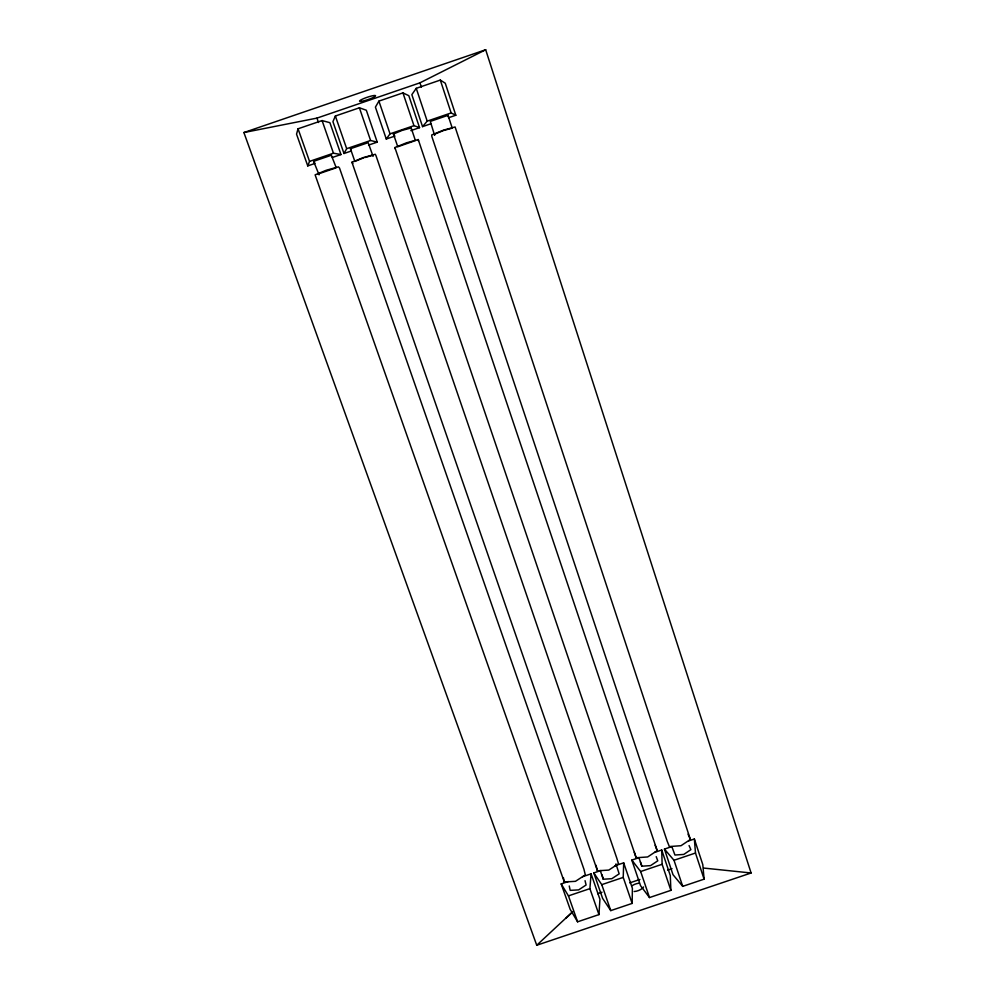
<?xml version="1.0" encoding="UTF-8"?>
<svg xmlns="http://www.w3.org/2000/svg" width="995" height="995" viewBox="0 0 995 995"><rect width="100%" height="100%" fill="white"/><g stroke="black" fill="none" stroke-linecap="round" stroke-linejoin="round"><path stroke-width="1.49" d="M600.905 870.525L593.791 872.926L602.622 898.385L610.768 910.612L632.148 903.41L632.397 888.348L623.678 862.839L615.134 865.725M632.148 903.41L623.231 877.403L623.678 862.839M447.974 116.626L448.048 115.333L430.3 121.402L434.604 135.32L434.566 134.176L443.434 130.556L452.265 128.119L448.048 115.333M568.307 881.52L561.192 883.921L570.172 909.33L577.585 921.805L598.953 914.604L599.923 899.293L591.08 873.846L582.535 876.719M598.953 914.604L589.898 888.635L591.08 873.846M332.305 157.496L340.974 154.536L329.905 122.696L322.081 120.569L298.052 128.79L296.535 134.126L307.753 165.904L314.98 163.429M307.753 165.904L309.544 161.377L298.052 128.79M368.548 145.096L377.229 142.136L366.322 110.234L359.394 107.796L335.365 116.017L332.927 121.664L343.984 153.504L351.21 151.029M343.984 153.504L346.683 148.678L370.6 140.494L377.229 142.136M410.86 130.619L419.529 127.658L408.808 95.682L402.95 92.883L378.908 101.117L375.413 107.124L386.284 139.026L394.953 136.066M448.583 117.721L455.81 115.246L445.262 83.207L440.3 80.085L416.246 88.331L411.843 94.649L422.552 126.626L431.221 123.654M386.284 139.026L390.028 133.84L413.957 125.656L419.529 127.658M422.552 126.626L427.203 121.129L451.145 112.932L455.81 115.246M565.944 918.211L572.498 912.054M536.74 945.25L751.101 872.988L485.684 49.75L243.899 132.546L536.74 945.25L573.02 911.445M690.393 839.457L681.015 845.713L669.349 846.558L667.185 841.198L431.818 136.452L431.743 134.947L443.434 130.171L455.101 126.962L690.393 839.457L688.03 834.158M657.197 850.65L647.67 856.956L636.166 857.752L394.891 147.558L406.395 142.845L418.248 139.561L657.197 850.65L655.145 845.252M243.899 132.546L316.957 118.106L419.952 82.834L485.684 49.75M319.059 174.834L313.624 161.327L331.335 155.257L336.111 167.434M363.386 157.931L354.854 161.439L350.451 148.728L368.175 142.658L373.075 156.364M393.809 135.158L393.435 134.014L402.154 130.382L411.171 127.945L415.462 140.705M318.089 174.013L335.775 167.956M351.931 162.247L363.2 157.62L375.277 154.262L375.948 155.556L616.8 858.187L618.492 863.722L608.778 870.078L597.46 870.812L351.931 162.247L352.852 163.466M309.544 161.377L333.462 153.205L340.974 154.536M654.611 852.404L661.725 850.004L670.294 875.563L670.879 890.351L649.499 897.565L640.506 885.612L631.825 860.09L638.939 857.69L641.85 866.197L650.568 865.625L657.77 860.824L656.215 856.645M688.652 840.924L694.361 838.996L702.793 864.605L704.099 879.157L682.707 886.358L672.993 874.655L664.436 849.096L671.563 846.683M561.192 883.921L568.456 895.873L589.898 888.635M593.791 872.926L601.764 884.642L623.231 877.403M631.825 860.09L640.656 871.52L662.123 864.282L661.725 850.004M664.436 849.096L674.001 860.277L695.48 853.026L694.361 838.996M597.647 893.709L602.012 892.229M629.711 882.888L639.909 879.456M667.608 870.115L671.986 868.635M364.705 157.571L372.54 155.382M413.97 141.116L397.764 146.762L393.435 134.014M600.308 870.7L603.256 879.219L611.825 878.697L619.164 873.846L615.942 863.934M564.302 881.993L575.458 881.321L585.321 874.904L583.953 869.282L339.506 168.018L338.449 166.861L326.186 170.282L315.116 174.846L564.302 881.993L563.419 877.727M703.676 868.063L751.101 872.988M313.624 161.327L314.631 162.247M350.451 148.728L351.16 149.748M689.075 845.563L690.878 849.655L683.789 854.419L674.946 855.028L671.849 846.645M568.456 895.873L577.585 921.805M322.081 120.569L333.462 153.205M316.957 118.106L318.487 122.509M335.365 116.017L346.683 148.678M601.764 884.642L610.768 910.612M640.407 861.981L641.85 866.197M359.394 107.796L370.6 140.494M394.891 147.558L395.363 148.914M634.312 852.28L636.166 857.752M378.908 101.117L390.028 133.84M640.656 871.52L649.499 897.565M402.95 92.883L413.957 125.656M662.123 864.282L670.879 890.351M416.246 88.331L427.203 121.129M674.001 860.277L682.707 886.358M419.952 82.834L421.42 87.261M440.3 80.085L451.145 112.932M695.48 853.026L704.099 879.157M602.087 874.916L603.256 879.219M595.98 865.215L597.46 870.812M585.048 880.662L586.092 885.003L578.642 889.891L570.185 890.363L569.252 885.985M411.171 127.945L411.395 129.139M418.248 139.561L418.472 141.016M643.554 886.955A7.537 3.582 -18.8 0 1 634.176 891.52M632.298 885.6A7.537 3.582 -18.8 0 1 639.399 883.199M361.21 101.341A8.47 1.219 -18.8 0 0 375.003 96.453A8.47 1.219 -18.8 0 0 366.558 97.498A8.47 1.219 -18.8 0 0 361.21 101.341"/></g></svg>
